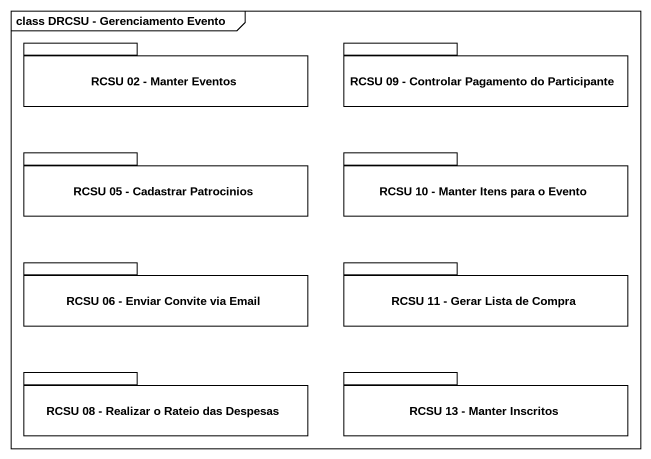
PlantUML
@startuml
mainframe class DRCSU - Gerenciamento Evento
package "RCSU 02 - Manter Eventos" as RCSU_02_Manter_Eventos {
}
package "RCSU 09 - Controlar Pagamento do Participante" as RCSU_09_Controlar_Pagamento {
}
package "RCSU 05 - Cadastrar Patrocinios" as RCSU_05_Cadastrar {
}
package "RCSU 10 - Manter Itens para o Evento" as RCSU_10_Manter_Itens_para_o {
}
package "RCSU 06 - Enviar Convite via Email" as RCSU_06_Enviar_Convite_via {
}
package "RCSU 11 - Gerar Lista de Compra" as RCSU_11_Gerar_Lista_de {
}
package "RCSU 08 - Realizar o Rateio das Despesas" as RCSU_08_Realizar_o_Rateio {
}
package "RCSU 13 - Manter Inscritos" as RCSU_13_Manter_Inscritos {
}
@enduml
